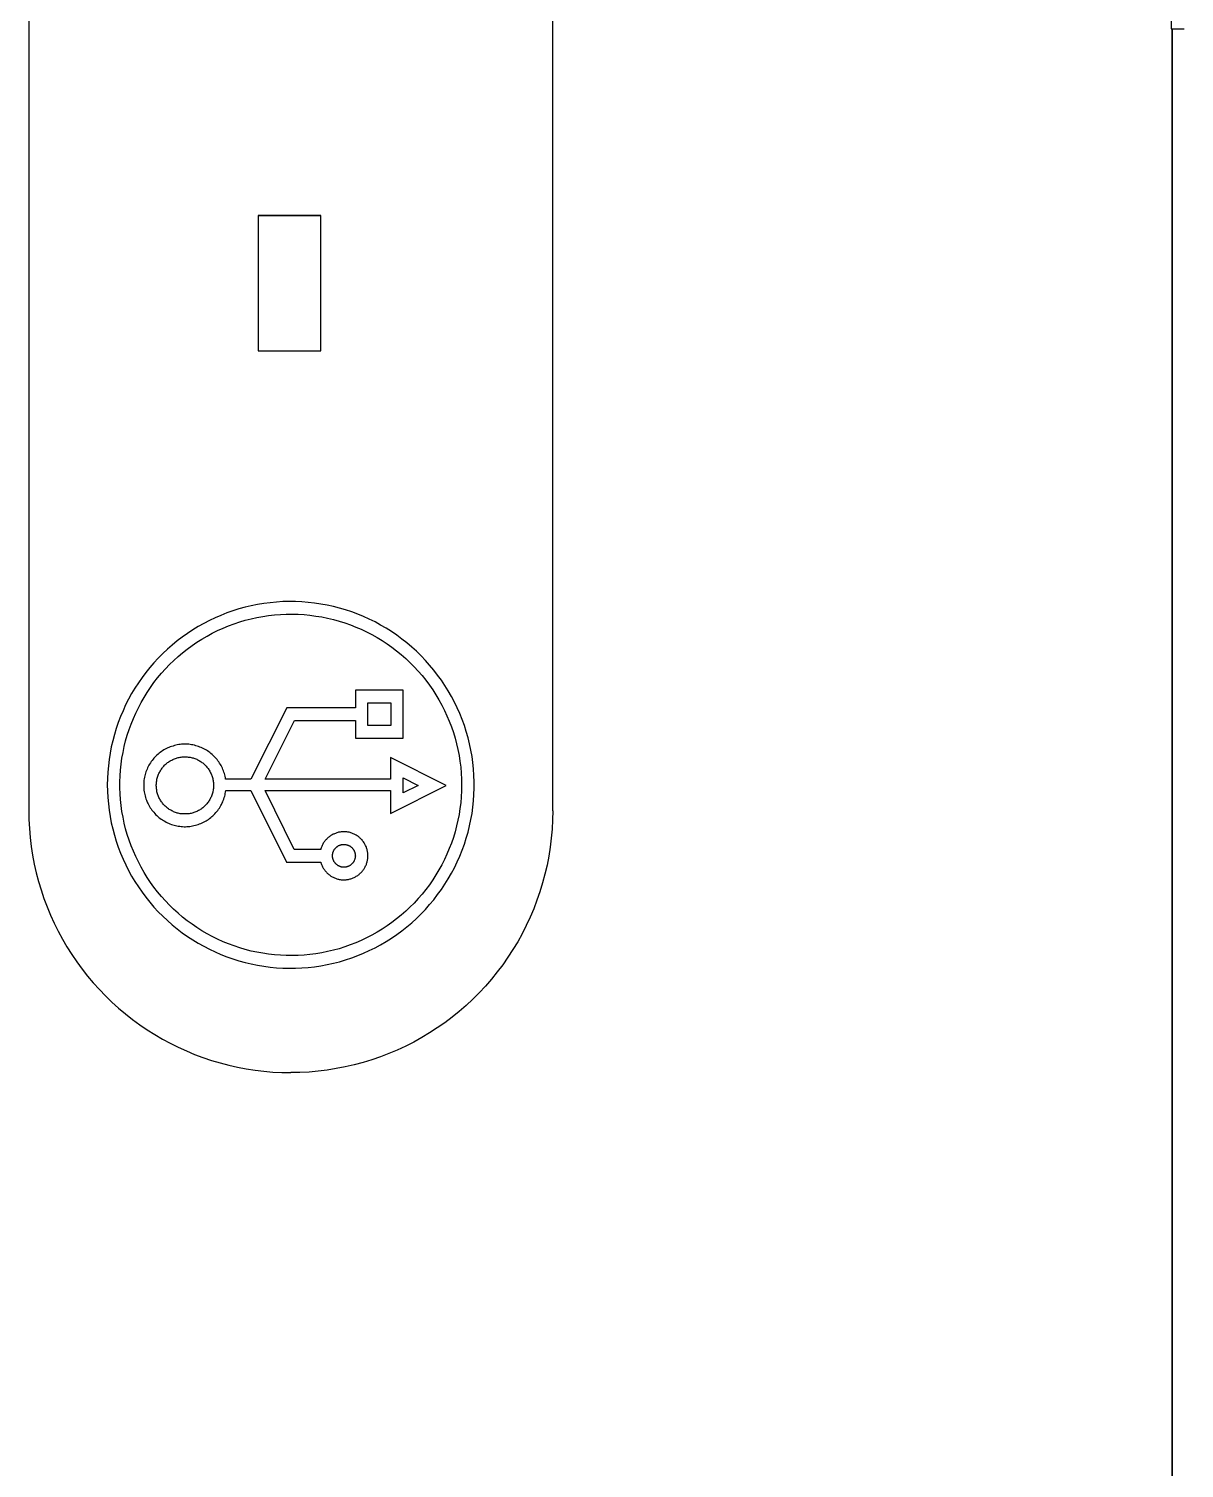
# Model space of a CAD drawing. Header units: millimetres. Extents: x 430 to 4403, y -1522 to 1254.
# Drawn here: x 1212.5 to 1322.7, y 339.5 to 476.9 of the extents above; entities that cross this region are included whole.
import ezdxf

# ---------------------------------------------------------------- set-up
doc = ezdxf.new("R2010")
doc.units = ezdxf.units.MM
doc.header["$MEASUREMENT"] = 0
doc.layers.add('Domyślny', color=7, linetype='Continuous', true_color=0x000000)
doc.layers.add('Utwórz2D linie widoczne', color=7, linetype='Continuous', true_color=0x000000)

msp = doc.modelspace()

# ---------------------------------------------------------------- linework, layer by layer
at = {"layer": 'Domyślny'}
msp.add_line((1321.59, 510.92), (1321.5, 476.92), dxfattribs=at)
at = {"layer": 'Utwórz2D linie widoczne'}
for p, q in [((1212.49, 502.28), (1212.49, 402.28)), ((1262.49, 402.28), (1262.49, 502.27)), ((1321.5, 476.92), (1322.74, 476.93)), ((1321.59, 476.92), (1321.57, 228.63)), ((1321.57, 224.69), (1321.59, 476.92)), ((1234.37, 459.1), (1234.36, 446.18)), ((1240.37, 459.1), (1234.37, 459.1)), ((1240.37, 459.08), (1234.37, 459.08)), ((1240.36, 446.18), (1240.37, 459.1)), ((1234.36, 446.18), (1240.36, 446.18)), ((1233.72, 421.84), (1233.13, 421.7)), ((1234.31, 421.96), (1233.72, 421.84)), ((1234.91, 422.06), (1234.31, 421.96)), ((1235.52, 422.14), (1234.91, 422.06)), ((1236.12, 422.2), (1235.52, 422.14)), ((1236.73, 422.24), (1236.12, 422.2)), ((1237.33, 422.25), (1236.73, 422.24)), ((1237.94, 422.25), (1237.33, 422.25)), ((1238.55, 422.22), (1237.94, 422.25)), ((1239.15, 422.17), (1238.55, 422.22)), ((1239.76, 422.1), (1239.15, 422.17)), ((1240.36, 422.01), (1239.76, 422.1)), ((1240.96, 421.9), (1240.36, 422.01)), ((1241.55, 421.77), (1240.96, 421.9)), ((1230.27, 420.69), (1229.72, 420.43)), ((1230.82, 420.93), (1230.27, 420.69)), ((1231.39, 421.16), (1230.82, 420.93)), ((1231.96, 421.36), (1231.39, 421.16)), ((1232.54, 421.54), (1231.96, 421.36)), ((1233.13, 421.7), (1232.54, 421.54)), ((1232.61, 420.3), (1233.15, 420.46)), ((1233.15, 420.46), (1233.7, 420.6)), ((1233.7, 420.6), (1234.25, 420.73)), ((1234.25, 420.73), (1234.81, 420.83)), ((1234.81, 420.83), (1235.37, 420.91)), ((1235.37, 420.91), (1235.93, 420.98)), ((1235.93, 420.98), (1236.5, 421.02)), ((1236.5, 421.02), (1237.06, 421.04)), ((1237.06, 421.04), (1237.63, 421.05)), ((1237.63, 421.05), (1238.19, 421.03)), ((1238.19, 421.03), (1238.76, 421)), ((1238.76, 421), (1239.32, 420.95)), ((1239.32, 420.95), (1239.88, 420.87)), ((1239.88, 420.87), (1240.44, 420.78)), ((1240.44, 420.78), (1241, 420.67)), ((1241, 420.67), (1241.55, 420.54)), ((1242.14, 421.62), (1241.55, 421.77)), ((1241.55, 420.54), (1242.09, 420.39)), ((1242.72, 421.45), (1242.14, 421.62)), ((1243.3, 421.26), (1242.72, 421.45)), ((1243.87, 421.05), (1243.3, 421.26)), ((1244.43, 420.82), (1243.87, 421.05)), ((1244.98, 420.57), (1244.43, 420.82)), ((1245.53, 420.3), (1244.98, 420.57)), ((1227.62, 419.21), (1227.12, 418.86)), ((1228.13, 419.54), (1227.62, 419.21)), ((1228.65, 419.86), (1228.13, 419.54)), ((1229.18, 420.15), (1228.65, 419.86)), ((1229.72, 420.43), (1229.18, 420.15)), ((1229.5, 418.96), (1230, 419.23)), ((1230, 419.23), (1230.51, 419.48)), ((1230.51, 419.48), (1231.02, 419.71)), ((1231.02, 419.71), (1231.54, 419.93)), ((1231.54, 419.93), (1232.07, 420.13)), ((1232.07, 420.13), (1232.61, 420.3)), ((1242.09, 420.39), (1242.63, 420.22)), ((1242.63, 420.22), (1243.17, 420.03)), ((1243.17, 420.03), (1243.69, 419.82)), ((1243.69, 419.82), (1244.21, 419.6)), ((1244.21, 419.6), (1244.72, 419.36)), ((1244.72, 419.36), (1245.23, 419.1)), ((1245.23, 419.1), (1245.72, 418.82)), ((1246.06, 420.01), (1245.53, 420.3)), ((1246.59, 419.7), (1246.06, 420.01)), ((1247.1, 419.38), (1246.59, 419.7)), ((1247.6, 419.03), (1247.1, 419.38)), ((1226.17, 418.1), (1225.71, 417.7)), ((1226.64, 418.49), (1226.17, 418.1)), ((1227.12, 418.86), (1226.64, 418.49)), ((1227.17, 417.37), (1227.61, 417.72)), ((1227.61, 417.72), (1228.07, 418.05)), ((1228.07, 418.05), (1228.53, 418.37)), ((1228.53, 418.37), (1229.01, 418.67)), ((1229.01, 418.67), (1229.5, 418.96)), ((1245.72, 418.82), (1246.2, 418.52)), ((1246.2, 418.52), (1246.68, 418.21)), ((1246.68, 418.21), (1247.14, 417.89)), ((1247.14, 417.89), (1247.59, 417.54)), ((1248.09, 418.67), (1247.6, 419.03)), ((1248.57, 418.3), (1248.09, 418.67)), ((1249.03, 417.9), (1248.57, 418.3)), ((1249.48, 417.5), (1249.03, 417.9)), ((1224.43, 416.41), (1224.03, 415.95)), ((1224.84, 416.85), (1224.43, 416.41)), ((1225.27, 417.29), (1224.84, 416.85)), ((1225.71, 417.7), (1225.27, 417.29)), ((1225.91, 416.23), (1226.32, 416.62)), ((1226.32, 416.62), (1226.73, 417)), ((1226.73, 417), (1227.17, 417.37)), ((1247.59, 417.54), (1248.03, 417.19)), ((1248.03, 417.19), (1248.45, 416.81)), ((1248.45, 416.81), (1248.86, 416.42)), ((1248.86, 416.42), (1249.26, 416.02)), ((1249.92, 417.07), (1249.48, 417.5)), ((1250.34, 416.63), (1249.92, 417.07)), ((1250.74, 416.18), (1250.34, 416.63)), ((1223.29, 414.99), (1222.94, 414.49)), ((1223.65, 415.47), (1223.29, 414.99)), ((1224.03, 415.95), (1223.65, 415.47)), ((1224.78, 414.96), (1225.14, 415.4)), ((1225.14, 415.4), (1225.52, 415.82)), ((1225.52, 415.82), (1225.91, 416.23)), ((1249.26, 416.02), (1249.65, 415.61)), ((1249.65, 415.61), (1250.01, 415.18)), ((1250.01, 415.18), (1250.37, 414.74)), ((1251.13, 415.71), (1250.74, 416.18)), ((1251.5, 415.23), (1251.13, 415.71)), ((1251.86, 414.74), (1251.5, 415.23)), ((1222.61, 413.98), (1222.3, 413.46)), ((1222.94, 414.49), (1222.61, 413.98)), ((1223.79, 413.58), (1224.1, 414.05)), ((1224.1, 414.05), (1224.43, 414.51)), ((1224.43, 414.51), (1224.78, 414.96)), ((1243.65, 413.78), (1243.65, 412.1)), ((1248.22, 413.78), (1243.65, 413.78)), ((1248.22, 409.22), (1248.22, 413.78)), ((1250.37, 414.74), (1250.71, 414.28)), ((1250.71, 414.28), (1251.03, 413.82)), ((1251.03, 413.82), (1251.34, 413.34)), ((1252.2, 414.24), (1251.86, 414.74)), ((1252.52, 413.72), (1252.2, 414.24)), ((1252.82, 413.19), (1252.52, 413.72)), ((1221.73, 412.38), (1221.48, 411.83)), ((1222.01, 412.92), (1221.73, 412.38)), ((1222.3, 413.46), (1222.01, 412.92)), ((1222.94, 412.11), (1223.21, 412.61)), ((1223.21, 412.61), (1223.49, 413.1)), ((1223.49, 413.1), (1223.79, 413.58)), ((1244.85, 412.58), (1247.02, 412.58)), ((1244.85, 410.42), (1244.85, 412.58)), ((1247.02, 412.58), (1247.02, 410.42)), ((1251.34, 413.34), (1251.63, 412.86)), ((1251.63, 412.86), (1251.9, 412.36)), ((1251.9, 412.36), (1252.16, 411.86)), ((1253.1, 412.65), (1252.82, 413.19)), ((1253.37, 412.11), (1253.1, 412.65)), ((1221.24, 411.27), (1221.03, 410.7)), ((1221.48, 411.83), (1221.24, 411.27)), ((1222.26, 410.56), (1222.47, 411.09)), ((1222.47, 411.09), (1222.7, 411.6)), ((1222.7, 411.6), (1222.94, 412.11)), ((1237.1, 412.1), (1233.69, 405.3)), ((1235.03, 405.3), (1237.84, 410.9)), ((1243.65, 412.1), (1237.1, 412.1)), ((1237.84, 410.9), (1243.65, 410.9)), ((1243.65, 410.9), (1243.65, 409.22)), ((1252.16, 411.86), (1252.39, 411.34)), ((1252.39, 411.34), (1252.61, 410.82)), ((1253.61, 411.55), (1253.37, 412.11)), ((1253.84, 410.99), (1253.61, 411.55)), ((1254.05, 410.42), (1253.84, 410.99)), ((1220.65, 409.55), (1220.5, 408.96)), ((1220.83, 410.13), (1220.65, 409.55)), ((1221.03, 410.7), (1220.83, 410.13)), ((1221.73, 408.95), (1221.89, 409.49)), ((1221.89, 409.49), (1222.06, 410.03)), ((1222.06, 410.03), (1222.26, 410.56)), ((1247.02, 410.42), (1244.85, 410.42)), ((1252.61, 410.82), (1252.82, 410.29)), ((1252.82, 410.29), (1253, 409.76)), ((1253, 409.76), (1253.16, 409.22)), ((1254.23, 409.84), (1254.05, 410.42)), ((1254.4, 409.25), (1254.23, 409.84)), ((1220.36, 408.37), (1220.25, 407.77)), ((1220.5, 408.96), (1220.36, 408.37)), ((1221.48, 407.84), (1221.6, 408.4)), ((1221.6, 408.4), (1221.73, 408.95)), ((1225.49, 408.15), (1225.37, 408.08)), ((1225.62, 408.21), (1225.49, 408.15)), ((1225.74, 408.27), (1225.62, 408.21)), ((1225.86, 408.33), (1225.74, 408.27)), ((1225.99, 408.38), (1225.86, 408.33)), ((1226.12, 408.42), (1225.99, 408.38)), ((1226.25, 408.46), (1226.12, 408.42)), ((1226.38, 408.5), (1226.25, 408.46)), ((1226.52, 408.53), (1226.38, 408.5)), ((1226.65, 408.56), (1226.52, 408.53)), ((1226.79, 408.59), (1226.65, 408.56)), ((1226.92, 408.6), (1226.79, 408.59)), ((1227.06, 408.62), (1226.92, 408.6)), ((1227.2, 408.63), (1227.06, 408.62)), ((1227.33, 408.63), (1227.2, 408.63)), ((1227.47, 408.63), (1227.33, 408.63)), ((1227.61, 408.63), (1227.47, 408.63)), ((1227.75, 408.62), (1227.61, 408.63)), ((1227.88, 408.6), (1227.75, 408.62)), ((1228.02, 408.58), (1227.88, 408.6)), ((1228.15, 408.56), (1228.02, 408.58)), ((1228.29, 408.53), (1228.15, 408.56)), ((1228.42, 408.49), (1228.29, 408.53)), ((1228.55, 408.46), (1228.42, 408.49)), ((1228.68, 408.41), (1228.55, 408.46)), ((1228.81, 408.36), (1228.68, 408.41)), ((1228.94, 408.31), (1228.81, 408.36)), ((1229.06, 408.26), (1228.94, 408.31)), ((1229.19, 408.2), (1229.06, 408.26)), ((1229.31, 408.13), (1229.19, 408.2)), ((1229.43, 408.06), (1229.31, 408.13)), ((1243.65, 409.22), (1248.22, 409.22)), ((1253.16, 409.22), (1253.31, 408.67)), ((1253.31, 408.67), (1253.44, 408.12)), ((1253.44, 408.12), (1253.54, 407.56)), ((1254.55, 408.67), (1254.4, 409.25)), ((1254.67, 408.07), (1254.55, 408.67)), ((1220.15, 407.17), (1220.08, 406.57)), ((1220.25, 407.77), (1220.15, 407.17)), ((1221.25, 406.16), (1221.31, 406.72)), ((1221.31, 406.72), (1221.38, 407.29)), ((1221.38, 407.29), (1221.48, 407.84)), ((1224.02, 406.74), (1223.95, 406.62)), ((1224.1, 406.86), (1224.02, 406.74)), ((1224.17, 406.97), (1224.1, 406.86)), ((1224.25, 407.08), (1224.17, 406.97)), ((1224.34, 407.19), (1224.25, 407.08)), ((1224.43, 407.29), (1224.34, 407.19)), ((1224.52, 407.39), (1224.43, 407.29)), ((1224.62, 407.49), (1224.52, 407.39)), ((1224.72, 407.59), (1224.62, 407.49)), ((1224.82, 407.68), (1224.72, 407.59)), ((1224.92, 407.77), (1224.82, 407.68)), ((1225.03, 407.85), (1224.92, 407.77)), ((1225.14, 407.93), (1225.03, 407.85)), ((1225.26, 408.01), (1225.14, 407.93)), ((1225.37, 408.08), (1225.26, 408.01)), ((1225.51, 406.69), (1225.58, 406.75)), ((1225.58, 406.75), (1225.66, 406.81)), ((1225.66, 406.81), (1225.73, 406.87)), ((1225.73, 406.87), (1225.81, 406.93)), ((1225.81, 406.93), (1225.89, 406.98)), ((1225.89, 406.98), (1225.97, 407.03)), ((1225.97, 407.03), (1226.05, 407.08)), ((1226.05, 407.08), (1226.13, 407.12)), ((1226.13, 407.12), (1226.22, 407.17)), ((1226.22, 407.17), (1226.3, 407.2)), ((1226.3, 407.2), (1226.39, 407.24)), ((1226.39, 407.24), (1226.48, 407.27)), ((1226.48, 407.27), (1226.57, 407.3)), ((1226.57, 407.3), (1226.66, 407.33)), ((1226.66, 407.33), (1226.75, 407.35)), ((1226.75, 407.35), (1226.84, 407.37)), ((1226.84, 407.37), (1226.94, 407.39)), ((1226.94, 407.39), (1227.03, 407.41)), ((1227.03, 407.41), (1227.13, 407.42)), ((1227.13, 407.42), (1227.22, 407.42)), ((1227.22, 407.42), (1227.31, 407.43)), ((1227.31, 407.43), (1227.41, 407.43)), ((1227.41, 407.43), (1227.5, 407.43)), ((1227.5, 407.43), (1227.6, 407.42)), ((1227.6, 407.42), (1227.69, 407.41)), ((1227.69, 407.41), (1227.79, 407.4)), ((1227.79, 407.4), (1227.88, 407.38)), ((1227.88, 407.38), (1227.97, 407.37)), ((1227.97, 407.37), (1228.07, 407.34)), ((1228.07, 407.34), (1228.16, 407.32)), ((1228.16, 407.32), (1228.25, 407.29)), ((1228.25, 407.29), (1228.34, 407.26)), ((1228.34, 407.26), (1228.43, 407.22)), ((1228.43, 407.22), (1228.51, 407.19)), ((1228.51, 407.19), (1228.6, 407.15)), ((1228.6, 407.15), (1228.68, 407.1)), ((1228.68, 407.1), (1228.77, 407.06)), ((1228.77, 407.06), (1228.85, 407.01)), ((1228.85, 407.01), (1228.93, 406.95)), ((1228.93, 406.95), (1229, 406.9)), ((1229, 406.9), (1229.08, 406.84)), ((1229.08, 406.84), (1229.15, 406.78)), ((1229.15, 406.78), (1229.22, 406.72)), ((1229.22, 406.72), (1229.29, 406.65)), ((1229.54, 407.99), (1229.43, 408.06)), ((1229.66, 407.91), (1229.54, 407.99)), ((1229.77, 407.83), (1229.66, 407.91)), ((1229.87, 407.74), (1229.77, 407.83)), ((1229.98, 407.66), (1229.87, 407.74)), ((1230.08, 407.56), (1229.98, 407.66)), ((1230.18, 407.47), (1230.08, 407.56)), ((1230.27, 407.37), (1230.18, 407.47)), ((1230.37, 407.27), (1230.27, 407.37)), ((1230.45, 407.16), (1230.37, 407.27)), ((1230.54, 407.05), (1230.45, 407.16)), ((1230.62, 406.94), (1230.54, 407.05)), ((1230.69, 406.83), (1230.62, 406.94)), ((1230.77, 406.71), (1230.69, 406.83)), ((1247, 407.36), (1247, 405.3)), ((1252.33, 404.7), (1247, 407.36)), ((1253.54, 407.56), (1253.63, 407)), ((1253.63, 407), (1253.7, 406.44)), ((1254.78, 407.47), (1254.67, 408.07)), ((1254.86, 406.87), (1254.78, 407.47)), ((1254.92, 406.27), (1254.86, 406.87)), ((1219.99, 405.36), (1219.98, 404.75)), ((1220.02, 405.96), (1219.99, 405.36)), ((1220.08, 406.57), (1220.02, 405.96)), ((1221.19, 405.03), (1221.21, 405.6)), ((1221.21, 405.6), (1221.25, 406.16)), ((1223.53, 405.47), (1223.5, 405.33)), ((1223.56, 405.6), (1223.53, 405.47)), ((1223.59, 405.73), (1223.56, 405.6)), ((1223.63, 405.86), (1223.59, 405.73)), ((1223.67, 406), (1223.63, 405.86)), ((1223.72, 406.12), (1223.67, 406)), ((1223.77, 406.25), (1223.72, 406.12)), ((1223.83, 406.38), (1223.77, 406.25)), ((1223.89, 406.5), (1223.83, 406.38)), ((1223.95, 406.62), (1223.89, 406.5)), ((1224.72, 405.31), (1224.75, 405.4)), ((1224.75, 405.4), (1224.77, 405.49)), ((1224.77, 405.49), (1224.8, 405.58)), ((1224.8, 405.58), (1224.83, 405.67)), ((1224.83, 405.67), (1224.87, 405.76)), ((1224.87, 405.76), (1224.91, 405.85)), ((1224.91, 405.85), (1224.95, 405.93)), ((1224.95, 405.93), (1224.99, 406.01)), ((1224.99, 406.01), (1225.04, 406.1)), ((1225.04, 406.1), (1225.09, 406.18)), ((1225.09, 406.18), (1225.14, 406.26)), ((1225.14, 406.26), (1225.2, 406.33)), ((1225.2, 406.33), (1225.26, 406.41)), ((1225.26, 406.41), (1225.32, 406.48)), ((1225.32, 406.48), (1225.38, 406.55)), ((1225.38, 406.55), (1225.45, 406.62)), ((1225.45, 406.62), (1225.51, 406.69)), ((1229.29, 406.65), (1229.36, 406.59)), ((1229.36, 406.59), (1229.42, 406.52)), ((1229.42, 406.52), (1229.49, 406.45)), ((1229.49, 406.45), (1229.54, 406.37)), ((1229.54, 406.37), (1229.6, 406.3)), ((1229.6, 406.3), (1229.66, 406.22)), ((1229.66, 406.22), (1229.71, 406.14)), ((1229.71, 406.14), (1229.76, 406.06)), ((1229.76, 406.06), (1229.8, 405.97)), ((1229.8, 405.97), (1229.84, 405.89)), ((1229.84, 405.89), (1229.88, 405.8)), ((1229.88, 405.8), (1229.92, 405.72)), ((1229.92, 405.72), (1229.95, 405.63)), ((1229.95, 405.63), (1229.99, 405.54)), ((1229.99, 405.54), (1230.01, 405.45)), ((1230.01, 405.45), (1230.04, 405.35)), ((1230.04, 405.35), (1230.06, 405.26)), ((1230.83, 406.59), (1230.77, 406.71)), ((1230.9, 406.47), (1230.83, 406.59)), ((1230.96, 406.35), (1230.9, 406.47)), ((1231.01, 406.22), (1230.96, 406.35)), ((1231.06, 406.09), (1231.01, 406.22)), ((1231.11, 405.96), (1231.06, 406.09)), ((1231.15, 405.83), (1231.11, 405.96)), ((1231.19, 405.7), (1231.15, 405.83)), ((1231.22, 405.57), (1231.19, 405.7)), ((1231.25, 405.43), (1231.22, 405.57)), ((1231.27, 405.3), (1231.25, 405.43)), ((1248.21, 405.42), (1249.65, 404.7)), ((1248.21, 403.98), (1248.21, 405.42)), ((1253.7, 406.44), (1253.75, 405.88)), ((1253.75, 405.88), (1253.78, 405.31)), ((1254.97, 405.66), (1254.92, 406.27)), ((1254.99, 405.05), (1254.97, 405.66)), ((1219.98, 404.75), (1219.99, 404.14)), ((1219.99, 404.14), (1220.02, 403.53)), ((1221.19, 404.47), (1221.19, 405.03)), ((1221.21, 403.9), (1221.19, 404.47)), ((1223.46, 404.92), (1223.45, 404.78)), ((1223.45, 404.78), (1223.45, 404.65)), ((1223.45, 404.65), (1223.46, 404.51)), ((1223.47, 405.06), (1223.46, 404.92)), ((1223.46, 404.51), (1223.47, 404.37)), ((1223.48, 405.19), (1223.47, 405.06)), ((1223.47, 404.37), (1223.48, 404.24)), ((1223.5, 405.33), (1223.48, 405.19)), ((1223.48, 404.24), (1223.5, 404.1)), ((1223.5, 404.1), (1223.52, 403.96)), ((1224.65, 404.74), (1224.66, 404.84)), ((1224.65, 404.65), (1224.65, 404.74)), ((1224.66, 404.55), (1224.65, 404.65)), ((1224.66, 404.93), (1224.67, 405.03)), ((1224.66, 404.84), (1224.66, 404.93)), ((1224.66, 404.46), (1224.66, 404.55)), ((1224.67, 404.37), (1224.66, 404.46)), ((1224.67, 405.03), (1224.69, 405.12)), ((1224.69, 404.27), (1224.67, 404.37)), ((1224.69, 405.12), (1224.7, 405.22)), ((1224.7, 404.18), (1224.69, 404.27)), ((1224.7, 405.22), (1224.72, 405.31)), ((1224.72, 404.09), (1224.7, 404.18)), ((1224.75, 403.99), (1224.72, 404.09)), ((1224.77, 403.9), (1224.75, 403.99)), ((1230.04, 404.04), (1230.01, 403.95)), ((1230.06, 404.13), (1230.04, 404.04)), ((1230.06, 405.26), (1230.08, 405.17)), ((1230.08, 404.23), (1230.06, 404.13)), ((1230.08, 405.17), (1230.09, 405.08)), ((1230.09, 404.32), (1230.08, 404.23)), ((1230.09, 405.08), (1230.1, 404.98)), ((1230.1, 404.41), (1230.09, 404.32)), ((1230.1, 404.98), (1230.11, 404.89)), ((1230.11, 404.51), (1230.1, 404.41)), ((1230.11, 404.89), (1230.12, 404.79)), ((1230.12, 404.6), (1230.11, 404.51)), ((1230.12, 404.79), (1230.12, 404.7)), ((1230.12, 404.7), (1230.12, 404.6)), ((1231.24, 403.93), (1231.27, 404.06)), ((1233.69, 405.3), (1231.27, 405.3)), ((1231.27, 404.06), (1231.29, 404.2)), ((1231.29, 404.2), (1233.69, 404.2)), ((1233.69, 404.2), (1237.07, 397.38)), ((1247, 405.3), (1235.03, 405.3)), ((1237.82, 398.58), (1235.03, 404.2)), ((1235.03, 404.2), (1247, 404.2)), ((1247, 402.03), (1252.33, 404.7)), ((1247, 404.2), (1247, 402.03)), ((1249.65, 404.7), (1248.21, 403.98)), ((1253.78, 404.18), (1253.75, 403.62)), ((1253.78, 405.31), (1253.79, 404.75)), ((1253.79, 404.75), (1253.78, 404.18)), ((1254.97, 403.84), (1254.99, 404.45)), ((1254.99, 404.45), (1254.99, 405.05)), ((1220.02, 403.53), (1220.08, 402.93)), ((1220.08, 402.93), (1220.15, 402.33)), ((1221.25, 403.34), (1221.21, 403.9)), ((1221.3, 402.77), (1221.25, 403.34)), ((1221.38, 402.21), (1221.3, 402.77)), ((1223.52, 403.96), (1223.55, 403.83)), ((1223.55, 403.83), (1223.58, 403.7)), ((1223.58, 403.7), (1223.62, 403.56)), ((1223.62, 403.56), (1223.66, 403.43)), ((1223.66, 403.43), (1223.71, 403.3)), ((1223.71, 403.3), (1223.76, 403.18)), ((1223.76, 403.18), (1223.81, 403.05)), ((1223.81, 403.05), (1223.87, 402.93)), ((1223.87, 402.93), (1223.94, 402.81)), ((1223.94, 402.81), (1224, 402.69)), ((1224, 402.69), (1224.08, 402.57)), ((1224.8, 403.81), (1224.77, 403.9)), ((1224.83, 403.72), (1224.8, 403.81)), ((1224.87, 403.63), (1224.83, 403.72)), ((1224.91, 403.55), (1224.87, 403.63)), ((1224.95, 403.46), (1224.91, 403.55)), ((1224.99, 403.38), (1224.95, 403.46)), ((1225.04, 403.3), (1224.99, 403.38)), ((1225.09, 403.22), (1225.04, 403.3)), ((1225.14, 403.14), (1225.09, 403.22)), ((1225.2, 403.06), (1225.14, 403.14)), ((1225.26, 402.99), (1225.2, 403.06)), ((1225.32, 402.91), (1225.26, 402.99)), ((1225.38, 402.84), (1225.32, 402.91)), ((1225.45, 402.77), (1225.38, 402.84)), ((1225.51, 402.71), (1225.45, 402.77)), ((1225.58, 402.64), (1225.51, 402.71)), ((1225.66, 402.58), (1225.58, 402.64)), ((1229.15, 402.61), (1229.08, 402.55)), ((1229.22, 402.68), (1229.15, 402.61)), ((1229.29, 402.74), (1229.22, 402.68)), ((1229.36, 402.81), (1229.29, 402.74)), ((1229.42, 402.88), (1229.36, 402.81)), ((1229.49, 402.95), (1229.42, 402.88)), ((1229.55, 403.02), (1229.49, 402.95)), ((1229.6, 403.1), (1229.55, 403.02)), ((1229.66, 403.18), (1229.6, 403.1)), ((1229.71, 403.26), (1229.66, 403.18)), ((1229.76, 403.34), (1229.71, 403.26)), ((1229.8, 403.42), (1229.76, 403.34)), ((1229.84, 403.51), (1229.8, 403.42)), ((1229.88, 403.59), (1229.84, 403.51)), ((1229.92, 403.68), (1229.88, 403.59)), ((1229.96, 403.77), (1229.92, 403.68)), ((1229.99, 403.86), (1229.96, 403.77)), ((1230.01, 403.95), (1229.99, 403.86)), ((1230.67, 402.54), (1230.75, 402.65)), ((1230.75, 402.65), (1230.82, 402.77)), ((1230.82, 402.77), (1230.88, 402.89)), ((1230.88, 402.89), (1230.94, 403.02)), ((1230.94, 403.02), (1231, 403.14)), ((1231, 403.14), (1231.05, 403.27)), ((1231.05, 403.27), (1231.1, 403.4)), ((1231.1, 403.4), (1231.14, 403.53)), ((1231.14, 403.53), (1231.18, 403.66)), ((1231.18, 403.66), (1231.21, 403.79)), ((1231.21, 403.79), (1231.24, 403.93)), ((1253.7, 403.05), (1253.63, 402.49)), ((1253.75, 403.62), (1253.7, 403.05)), ((1254.78, 402.03), (1254.86, 402.63)), ((1254.86, 402.63), (1254.92, 403.23)), ((1254.92, 403.23), (1254.97, 403.84)), ((1212.49, 402.28), (1212.5, 401.43)), ((1212.5, 401.43), (1212.55, 400.57)), ((1220.15, 402.33), (1220.25, 401.73)), ((1220.25, 401.73), (1220.36, 401.13)), ((1221.48, 401.66), (1221.38, 402.21)), ((1221.6, 401.1), (1221.48, 401.66)), ((1224.08, 402.57), (1224.15, 402.46)), ((1224.15, 402.46), (1224.23, 402.34)), ((1224.23, 402.34), (1224.32, 402.24)), ((1224.32, 402.24), (1224.41, 402.13)), ((1224.41, 402.13), (1224.5, 402.03)), ((1224.5, 402.03), (1224.59, 401.93)), ((1224.59, 401.93), (1224.69, 401.83)), ((1224.69, 401.83), (1224.79, 401.74)), ((1224.79, 401.74), (1224.9, 401.65)), ((1224.9, 401.65), (1225, 401.57)), ((1225, 401.57), (1225.11, 401.49)), ((1225.11, 401.49), (1225.23, 401.41)), ((1225.23, 401.41), (1225.34, 401.34)), ((1225.34, 401.34), (1225.46, 401.27)), ((1225.46, 401.27), (1225.58, 401.2)), ((1225.73, 402.52), (1225.66, 402.58)), ((1225.81, 402.47), (1225.73, 402.52)), ((1225.89, 402.41), (1225.81, 402.47)), ((1225.97, 402.36), (1225.89, 402.41)), ((1226.05, 402.32), (1225.97, 402.36)), ((1226.13, 402.27), (1226.05, 402.32)), ((1226.22, 402.23), (1226.13, 402.27)), ((1226.3, 402.19), (1226.22, 402.23)), ((1226.39, 402.15), (1226.3, 402.19)), ((1226.48, 402.12), (1226.39, 402.15)), ((1226.57, 402.09), (1226.48, 402.12)), ((1226.66, 402.06), (1226.57, 402.09)), ((1226.75, 402.04), (1226.66, 402.06)), ((1226.84, 402.02), (1226.75, 402.04)), ((1226.94, 402), (1226.84, 402.02)), ((1227.03, 401.99), (1226.94, 402)), ((1227.13, 401.98), (1227.03, 401.99)), ((1227.22, 401.97), (1227.13, 401.98)), ((1227.32, 401.97), (1227.22, 401.97)), ((1227.41, 401.97), (1227.32, 401.97)), ((1227.51, 401.97), (1227.41, 401.97)), ((1227.6, 401.97), (1227.51, 401.97)), ((1227.69, 401.98), (1227.6, 401.97)), ((1227.79, 401.99), (1227.69, 401.98)), ((1227.88, 402.01), (1227.79, 401.99)), ((1227.97, 402.03), (1227.88, 402.01)), ((1228.07, 402.05), (1227.97, 402.03)), ((1228.16, 402.08), (1228.07, 402.05)), ((1228.25, 402.1), (1228.16, 402.08)), ((1228.34, 402.14), (1228.25, 402.1)), ((1228.43, 402.17), (1228.34, 402.14)), ((1228.51, 402.21), (1228.43, 402.17)), ((1228.6, 402.25), (1228.51, 402.21)), ((1228.68, 402.29), (1228.6, 402.25)), ((1228.77, 402.34), (1228.68, 402.29)), ((1228.85, 402.39), (1228.77, 402.34)), ((1228.93, 402.44), (1228.85, 402.39)), ((1229, 402.5), (1228.93, 402.44)), ((1229.08, 402.55), (1229, 402.5)), ((1229.16, 401.18), (1229.28, 401.25)), ((1229.28, 401.25), (1229.4, 401.32)), ((1229.4, 401.32), (1229.51, 401.39)), ((1229.51, 401.39), (1229.63, 401.46)), ((1229.63, 401.46), (1229.74, 401.54)), ((1229.74, 401.54), (1229.85, 401.63)), ((1229.85, 401.63), (1229.95, 401.72)), ((1229.95, 401.72), (1230.06, 401.81)), ((1230.06, 401.81), (1230.15, 401.9)), ((1230.15, 401.9), (1230.25, 402)), ((1230.25, 402), (1230.34, 402.1)), ((1230.34, 402.1), (1230.43, 402.21)), ((1230.43, 402.21), (1230.52, 402.31)), ((1230.52, 402.31), (1230.6, 402.43)), ((1230.6, 402.43), (1230.67, 402.54)), ((1253.44, 401.38), (1253.31, 400.83)), ((1253.54, 401.93), (1253.44, 401.38)), ((1253.63, 402.49), (1253.54, 401.93)), ((1254.55, 400.83), (1254.67, 401.43)), ((1254.67, 401.43), (1254.78, 402.03)), ((1262.47, 401.4), (1262.43, 400.53)), ((1262.49, 402.28), (1262.47, 401.4)), ((1212.55, 400.57), (1212.62, 399.72)), ((1220.36, 401.13), (1220.5, 400.54)), ((1220.5, 400.54), (1220.65, 399.95)), ((1220.65, 399.95), (1220.83, 399.37)), ((1221.73, 400.55), (1221.6, 401.1)), ((1221.89, 400.01), (1221.73, 400.55)), ((1222.06, 399.47), (1221.89, 400.01)), ((1225.58, 401.2), (1225.71, 401.14)), ((1225.71, 401.14), (1225.83, 401.08)), ((1225.83, 401.08), (1225.96, 401.03)), ((1225.96, 401.03), (1226.09, 400.98)), ((1226.09, 400.98), (1226.22, 400.94)), ((1226.22, 400.94), (1226.35, 400.9)), ((1226.35, 400.9), (1226.48, 400.87)), ((1226.48, 400.87), (1226.62, 400.84)), ((1226.62, 400.84), (1226.75, 400.82)), ((1226.75, 400.82), (1226.89, 400.8)), ((1226.89, 400.8), (1227.02, 400.78)), ((1227.02, 400.78), (1227.16, 400.77)), ((1227.16, 400.77), (1227.3, 400.76)), ((1227.3, 400.76), (1227.44, 400.76)), ((1227.44, 400.76), (1227.57, 400.77)), ((1227.57, 400.77), (1227.71, 400.78)), ((1227.71, 400.78), (1227.85, 400.79)), ((1227.85, 400.79), (1227.98, 400.81)), ((1227.98, 400.81), (1228.12, 400.83)), ((1228.12, 400.83), (1228.25, 400.86)), ((1228.25, 400.86), (1228.39, 400.89)), ((1228.39, 400.89), (1228.52, 400.93)), ((1228.52, 400.93), (1228.65, 400.97)), ((1228.65, 400.97), (1228.78, 401.02)), ((1228.78, 401.02), (1228.91, 401.07)), ((1228.91, 401.07), (1229.03, 401.12)), ((1229.03, 401.12), (1229.16, 401.18)), ((1241.24, 399.86), (1241.18, 399.82)), ((1241.31, 399.91), (1241.24, 399.86)), ((1241.38, 399.95), (1241.31, 399.91)), ((1241.45, 399.99), (1241.38, 399.95)), ((1241.52, 400.03), (1241.45, 399.99)), ((1241.59, 400.06), (1241.52, 400.03)), ((1241.66, 400.09), (1241.59, 400.06)), ((1241.74, 400.12), (1241.66, 400.09)), ((1241.81, 400.15), (1241.74, 400.12)), ((1241.89, 400.18), (1241.81, 400.15)), ((1241.97, 400.2), (1241.89, 400.18)), ((1242.04, 400.22), (1241.97, 400.2)), ((1242.12, 400.23), (1242.04, 400.22)), ((1242.2, 400.25), (1242.12, 400.23)), ((1242.28, 400.26), (1242.2, 400.25)), ((1242.36, 400.27), (1242.28, 400.26)), ((1242.44, 400.27), (1242.36, 400.27)), ((1242.52, 400.27), (1242.44, 400.27)), ((1242.6, 400.27), (1242.52, 400.27)), ((1242.68, 400.27), (1242.6, 400.27)), ((1242.76, 400.27), (1242.68, 400.27)), ((1242.84, 400.26), (1242.76, 400.27)), ((1242.92, 400.25), (1242.84, 400.26)), ((1243, 400.23), (1242.92, 400.25)), ((1243.07, 400.22), (1243, 400.23)), ((1243.15, 400.2), (1243.07, 400.22)), ((1243.23, 400.17), (1243.15, 400.2)), ((1243.3, 400.15), (1243.23, 400.17)), ((1243.38, 400.12), (1243.3, 400.15)), ((1243.45, 400.09), (1243.38, 400.12)), ((1243.53, 400.06), (1243.45, 400.09)), ((1243.6, 400.02), (1243.53, 400.06)), ((1243.67, 399.99), (1243.6, 400.02)), ((1243.74, 399.95), (1243.67, 399.99)), ((1243.81, 399.9), (1243.74, 399.95)), ((1243.87, 399.86), (1243.81, 399.9)), ((1243.94, 399.81), (1243.87, 399.86)), ((1253.16, 400.28), (1253, 399.74)), ((1253.31, 400.83), (1253.16, 400.28)), ((1254.23, 399.66), (1254.4, 400.24)), ((1254.4, 400.24), (1254.55, 400.83)), ((1262.43, 400.53), (1262.35, 399.66)), ((1212.62, 399.72), (1212.72, 398.88)), ((1212.72, 398.88), (1212.85, 398.03)), ((1220.83, 399.37), (1221.03, 398.79)), ((1221.03, 398.79), (1221.24, 398.23)), ((1222.26, 398.94), (1222.06, 399.47)), ((1222.47, 398.41), (1222.26, 398.94)), ((1240.34, 398.58), (1237.82, 398.58)), ((1240.36, 398.66), (1240.34, 398.58)), ((1240.39, 398.73), (1240.36, 398.66)), ((1240.42, 398.81), (1240.39, 398.73)), ((1240.45, 398.88), (1240.42, 398.81)), ((1240.48, 398.96), (1240.45, 398.88)), ((1240.51, 399.03), (1240.48, 398.96)), ((1240.55, 399.1), (1240.51, 399.03)), ((1240.59, 399.17), (1240.55, 399.1)), ((1240.63, 399.24), (1240.59, 399.17)), ((1240.68, 399.3), (1240.63, 399.24)), ((1240.73, 399.37), (1240.68, 399.3)), ((1240.78, 399.43), (1240.73, 399.37)), ((1240.83, 399.49), (1240.78, 399.43)), ((1240.88, 399.55), (1240.83, 399.49)), ((1240.94, 399.61), (1240.88, 399.55)), ((1240.99, 399.66), (1240.94, 399.61)), ((1241.05, 399.72), (1240.99, 399.66)), ((1241.12, 399.77), (1241.05, 399.72)), ((1241.18, 399.82), (1241.12, 399.77)), ((1241.58, 398.47), (1241.6, 398.5)), ((1241.6, 398.5), (1241.62, 398.54)), ((1241.62, 398.54), (1241.64, 398.57)), ((1241.64, 398.57), (1241.66, 398.6)), ((1241.66, 398.6), (1241.68, 398.63)), ((1241.68, 398.63), (1241.71, 398.66)), ((1241.71, 398.66), (1241.73, 398.69)), ((1241.73, 398.69), (1241.76, 398.72)), ((1241.76, 398.72), (1241.78, 398.74)), ((1241.78, 398.74), (1241.81, 398.77)), ((1241.81, 398.77), (1241.84, 398.8)), ((1241.84, 398.8), (1241.87, 398.82)), ((1241.87, 398.82), (1241.9, 398.84)), ((1241.9, 398.84), (1241.93, 398.87)), ((1241.93, 398.87), (1241.96, 398.89)), ((1241.96, 398.89), (1241.99, 398.91)), ((1241.99, 398.91), (1242.02, 398.93)), ((1242.02, 398.93), (1242.05, 398.95)), ((1242.05, 398.95), (1242.09, 398.96)), ((1242.09, 398.96), (1242.12, 398.98)), ((1242.12, 398.98), (1242.16, 398.99)), ((1242.16, 398.99), (1242.19, 399.01)), ((1242.19, 399.01), (1242.23, 399.02)), ((1242.23, 399.02), (1242.27, 399.03)), ((1242.27, 399.03), (1242.3, 399.04)), ((1242.3, 399.04), (1242.34, 399.05)), ((1242.34, 399.05), (1242.38, 399.05)), ((1242.38, 399.05), (1242.41, 399.06)), ((1242.41, 399.06), (1242.45, 399.06)), ((1242.45, 399.06), (1242.49, 399.07)), ((1242.49, 399.07), (1242.53, 399.07)), ((1242.53, 399.07), (1242.56, 399.07)), ((1242.56, 399.07), (1242.6, 399.07)), ((1242.6, 399.07), (1242.64, 399.07)), ((1242.64, 399.07), (1242.68, 399.06)), ((1242.68, 399.06), (1242.71, 399.06)), ((1242.71, 399.06), (1242.75, 399.05)), ((1242.75, 399.05), (1242.79, 399.04)), ((1242.79, 399.04), (1242.83, 399.03)), ((1242.83, 399.03), (1242.86, 399.02)), ((1242.86, 399.02), (1242.9, 399.01)), ((1242.9, 399.01), (1242.93, 399)), ((1242.93, 399), (1242.97, 398.99)), ((1242.97, 398.99), (1243, 398.97)), ((1243, 398.97), (1243.04, 398.96)), ((1243.04, 398.96), (1243.07, 398.94)), ((1243.07, 398.94), (1243.11, 398.92)), ((1243.11, 398.92), (1243.14, 398.9)), ((1243.14, 398.9), (1243.17, 398.88)), ((1243.17, 398.88), (1243.2, 398.86)), ((1243.2, 398.86), (1243.23, 398.84)), ((1243.23, 398.84), (1243.26, 398.81)), ((1243.26, 398.81), (1243.29, 398.79)), ((1243.29, 398.79), (1243.32, 398.76)), ((1243.32, 398.76), (1243.34, 398.73)), ((1243.34, 398.73), (1243.37, 398.71)), ((1243.37, 398.71), (1243.39, 398.68)), ((1243.39, 398.68), (1243.42, 398.65)), ((1243.42, 398.65), (1243.44, 398.62)), ((1243.44, 398.62), (1243.46, 398.59)), ((1243.46, 398.59), (1243.48, 398.56)), ((1243.48, 398.56), (1243.5, 398.52)), ((1243.5, 398.52), (1243.52, 398.49)), ((1243.52, 398.49), (1243.54, 398.46)), ((1244, 399.76), (1243.94, 399.81)), ((1244.06, 399.71), (1244, 399.76)), ((1244.12, 399.66), (1244.06, 399.71)), ((1244.18, 399.6), (1244.12, 399.66)), ((1244.23, 399.54), (1244.18, 399.6)), ((1244.29, 399.49), (1244.23, 399.54)), ((1244.34, 399.42), (1244.29, 399.49)), ((1244.39, 399.36), (1244.34, 399.42)), ((1244.43, 399.3), (1244.39, 399.36)), ((1244.48, 399.23), (1244.43, 399.3)), ((1244.52, 399.16), (1244.48, 399.23)), ((1244.56, 399.09), (1244.52, 399.16)), ((1244.6, 399.02), (1244.56, 399.09)), ((1244.63, 398.95), (1244.6, 399.02)), ((1244.67, 398.88), (1244.63, 398.95)), ((1244.7, 398.8), (1244.67, 398.88)), ((1244.72, 398.73), (1244.7, 398.8)), ((1244.75, 398.65), (1244.72, 398.73)), ((1244.77, 398.57), (1244.75, 398.65)), ((1244.79, 398.5), (1244.77, 398.57)), ((1244.81, 398.42), (1244.79, 398.5)), ((1252.61, 398.67), (1252.39, 398.15)), ((1252.82, 399.2), (1252.61, 398.67)), ((1253, 399.74), (1252.82, 399.2)), ((1253.61, 397.95), (1253.84, 398.51)), ((1253.84, 398.51), (1254.05, 399.08)), ((1254.05, 399.08), (1254.23, 399.66)), ((1262.24, 398.8), (1262.11, 397.93)), ((1262.35, 399.66), (1262.24, 398.8)), ((1212.85, 398.03), (1213.01, 397.19)), ((1213.01, 397.19), (1213.2, 396.36)), ((1221.24, 398.23), (1221.48, 397.67)), ((1221.48, 397.67), (1221.74, 397.11)), ((1221.74, 397.11), (1222.01, 396.57)), ((1222.7, 397.9), (1222.47, 398.41)), ((1222.94, 397.39), (1222.7, 397.9)), ((1223.21, 396.89), (1222.94, 397.39)), ((1237.07, 397.38), (1240.34, 397.38)), ((1240.34, 397.38), (1240.36, 397.3)), ((1240.36, 397.3), (1240.39, 397.23)), ((1240.39, 397.23), (1240.42, 397.15)), ((1240.42, 397.15), (1240.45, 397.08)), ((1241.47, 398.07), (1241.48, 398.11)), ((1241.47, 398.03), (1241.47, 398.07)), ((1241.47, 398), (1241.47, 398.03)), ((1241.47, 397.96), (1241.47, 398)), ((1241.47, 397.92), (1241.47, 397.96)), ((1241.47, 397.88), (1241.47, 397.92)), ((1241.48, 397.85), (1241.47, 397.88)), ((1241.48, 398.15), (1241.49, 398.18)), ((1241.48, 398.11), (1241.48, 398.15)), ((1241.48, 397.81), (1241.48, 397.85)), ((1241.49, 397.77), (1241.48, 397.81)), ((1241.49, 398.22), (1241.5, 398.26)), ((1241.49, 398.18), (1241.49, 398.22)), ((1241.5, 397.73), (1241.49, 397.77)), ((1241.5, 398.26), (1241.51, 398.29)), ((1241.5, 397.7), (1241.5, 397.73)), ((1241.52, 397.66), (1241.5, 397.7)), ((1241.51, 398.29), (1241.53, 398.33)), ((1241.53, 397.62), (1241.52, 397.66)), ((1241.53, 398.33), (1241.54, 398.37)), ((1241.54, 397.59), (1241.53, 397.62)), ((1241.54, 398.37), (1241.55, 398.4)), ((1241.55, 397.55), (1241.54, 397.59)), ((1241.55, 398.4), (1241.57, 398.44)), ((1241.57, 397.52), (1241.55, 397.55)), ((1241.57, 398.44), (1241.58, 398.47)), ((1241.59, 397.49), (1241.57, 397.52)), ((1241.6, 397.45), (1241.59, 397.49)), ((1241.62, 397.42), (1241.6, 397.45)), ((1241.64, 397.39), (1241.62, 397.42)), ((1241.66, 397.36), (1241.64, 397.39)), ((1241.69, 397.33), (1241.66, 397.36)), ((1241.71, 397.3), (1241.69, 397.33)), ((1241.73, 397.27), (1241.71, 397.3)), ((1241.76, 397.24), (1241.73, 397.27)), ((1241.78, 397.21), (1241.76, 397.24)), ((1241.81, 397.19), (1241.78, 397.21)), ((1241.84, 397.16), (1241.81, 397.19)), ((1241.87, 397.14), (1241.84, 397.16)), ((1241.9, 397.11), (1241.87, 397.14)), ((1241.93, 397.09), (1241.9, 397.11)), ((1243.2, 397.1), (1243.17, 397.08)), ((1243.23, 397.13), (1243.2, 397.1)), ((1243.26, 397.15), (1243.23, 397.13)), ((1243.29, 397.17), (1243.26, 397.15)), ((1243.32, 397.2), (1243.29, 397.17)), ((1243.34, 397.23), (1243.32, 397.2)), ((1243.37, 397.26), (1243.34, 397.23)), ((1243.39, 397.28), (1243.37, 397.26)), ((1243.42, 397.31), (1243.39, 397.28)), ((1243.44, 397.34), (1243.42, 397.31)), ((1243.46, 397.37), (1243.44, 397.34)), ((1243.48, 397.41), (1243.46, 397.37)), ((1243.5, 397.44), (1243.48, 397.41)), ((1243.52, 397.47), (1243.5, 397.44)), ((1243.54, 397.51), (1243.52, 397.47)), ((1243.54, 398.46), (1243.55, 398.42)), ((1243.55, 397.54), (1243.54, 397.51)), ((1243.55, 398.42), (1243.57, 398.39)), ((1243.57, 397.58), (1243.55, 397.54)), ((1243.57, 398.39), (1243.58, 398.35)), ((1243.58, 397.61), (1243.57, 397.58)), ((1243.58, 398.35), (1243.59, 398.32)), ((1243.59, 397.65), (1243.58, 397.61)), ((1243.59, 398.32), (1243.6, 398.28)), ((1243.6, 397.68), (1243.59, 397.65)), ((1243.6, 398.28), (1243.61, 398.24)), ((1243.61, 397.72), (1243.6, 397.68)), ((1243.61, 398.24), (1243.62, 398.21)), ((1243.62, 397.76), (1243.61, 397.72)), ((1243.62, 398.21), (1243.63, 398.17)), ((1243.63, 397.79), (1243.62, 397.76)), ((1243.63, 398.17), (1243.63, 398.13)), ((1243.63, 398.13), (1243.64, 398.09)), ((1243.64, 397.83), (1243.63, 397.79)), ((1243.64, 398.09), (1243.64, 398.06)), ((1243.64, 398.06), (1243.64, 398.02)), ((1243.64, 398.02), (1243.65, 397.98)), ((1243.65, 397.94), (1243.64, 397.91)), ((1243.64, 397.91), (1243.64, 397.87)), ((1243.64, 397.87), (1243.64, 397.83)), ((1243.65, 397.98), (1243.65, 397.94)), ((1244.67, 397.09), (1244.7, 397.16)), ((1244.7, 397.16), (1244.72, 397.24)), ((1244.72, 397.24), (1244.75, 397.31)), ((1244.75, 397.31), (1244.77, 397.39)), ((1244.77, 397.39), (1244.79, 397.47)), ((1244.79, 397.47), (1244.81, 397.54)), ((1244.82, 398.34), (1244.81, 398.42)), ((1244.81, 397.54), (1244.82, 397.62)), ((1244.83, 398.26), (1244.82, 398.34)), ((1244.82, 397.62), (1244.83, 397.7)), ((1244.84, 398.18), (1244.83, 398.26)), ((1244.83, 397.7), (1244.84, 397.78)), ((1244.85, 398.1), (1244.84, 398.18)), ((1244.84, 397.78), (1244.85, 397.86)), ((1244.85, 398.02), (1244.85, 398.1)), ((1244.85, 397.94), (1244.85, 398.02)), ((1244.85, 397.86), (1244.85, 397.94)), ((1251.9, 397.13), (1251.63, 396.64)), ((1252.16, 397.64), (1251.9, 397.13)), ((1252.39, 398.15), (1252.16, 397.64)), ((1253.1, 396.84), (1253.37, 397.39)), ((1253.37, 397.39), (1253.61, 397.95)), ((1262.11, 397.93), (1261.94, 397.08)), ((1213.2, 396.36), (1213.41, 395.53)), ((1222.01, 396.57), (1222.3, 396.04)), ((1222.3, 396.04), (1222.61, 395.52)), ((1223.49, 396.39), (1223.21, 396.89)), ((1223.79, 395.91), (1223.49, 396.39)), ((1224.1, 395.44), (1223.79, 395.91)), ((1240.45, 397.08), (1240.48, 397.01)), ((1240.48, 397.01), (1240.51, 396.93)), ((1240.51, 396.93), (1240.55, 396.86)), ((1240.55, 396.86), (1240.59, 396.79)), ((1240.59, 396.79), (1240.64, 396.73)), ((1240.64, 396.73), (1240.68, 396.66)), ((1240.68, 396.66), (1240.73, 396.6)), ((1240.73, 396.6), (1240.78, 396.53)), ((1240.78, 396.53), (1240.83, 396.47)), ((1240.83, 396.47), (1240.88, 396.41)), ((1240.88, 396.41), (1240.94, 396.35)), ((1240.94, 396.35), (1241, 396.3)), ((1241, 396.3), (1241.05, 396.25)), ((1241.05, 396.25), (1241.12, 396.19)), ((1241.12, 396.19), (1241.18, 396.15)), ((1241.18, 396.15), (1241.24, 396.1)), ((1241.24, 396.1), (1241.31, 396.05)), ((1241.31, 396.05), (1241.38, 396.01)), ((1241.38, 396.01), (1241.45, 395.97)), ((1241.45, 395.97), (1241.52, 395.94)), ((1241.52, 395.94), (1241.59, 395.9)), ((1241.59, 395.9), (1241.66, 395.87)), ((1241.66, 395.87), (1241.74, 395.84)), ((1241.74, 395.84), (1241.81, 395.81)), ((1241.81, 395.81), (1241.89, 395.79)), ((1241.89, 395.79), (1241.97, 395.76)), ((1241.96, 397.07), (1241.93, 397.09)), ((1241.99, 397.05), (1241.96, 397.07)), ((1241.97, 395.76), (1242.04, 395.75)), ((1242.02, 397.03), (1241.99, 397.05)), ((1242.06, 397.01), (1242.02, 397.03)), ((1242.04, 395.75), (1242.12, 395.73)), ((1242.09, 396.99), (1242.06, 397.01)), ((1242.13, 396.98), (1242.09, 396.99)), ((1242.12, 395.73), (1242.2, 395.72)), ((1242.16, 396.96), (1242.13, 396.98)), ((1242.2, 396.95), (1242.16, 396.96)), ((1242.23, 396.94), (1242.2, 396.95)), ((1242.27, 396.93), (1242.23, 396.94)), ((1242.31, 396.92), (1242.27, 396.93)), ((1242.34, 396.91), (1242.31, 396.92)), ((1242.38, 396.9), (1242.34, 396.91)), ((1242.42, 396.9), (1242.38, 396.9)), ((1242.45, 396.9), (1242.42, 396.9)), ((1242.49, 396.89), (1242.45, 396.9)), ((1242.53, 396.89), (1242.49, 396.89)), ((1242.57, 396.89), (1242.53, 396.89)), ((1242.61, 396.89), (1242.57, 396.89)), ((1242.64, 396.89), (1242.61, 396.89)), ((1242.68, 396.9), (1242.64, 396.89)), ((1242.72, 396.9), (1242.68, 396.9)), ((1242.76, 396.91), (1242.72, 396.9)), ((1242.79, 396.92), (1242.76, 396.91)), ((1242.83, 396.93), (1242.79, 396.92)), ((1242.87, 396.94), (1242.83, 396.93)), ((1242.9, 396.95), (1242.87, 396.94)), ((1242.94, 396.96), (1242.9, 396.95)), ((1242.92, 395.72), (1243, 395.73)), ((1242.97, 396.97), (1242.94, 396.96)), ((1243.01, 396.99), (1242.97, 396.97)), ((1243, 395.73), (1243.07, 395.75)), ((1243.04, 397), (1243.01, 396.99)), ((1243.08, 397.02), (1243.04, 397)), ((1243.07, 395.75), (1243.15, 395.77)), ((1243.11, 397.04), (1243.08, 397.02)), ((1243.14, 397.06), (1243.11, 397.04)), ((1243.17, 397.08), (1243.14, 397.06)), ((1243.15, 395.77), (1243.23, 395.79)), ((1243.23, 395.79), (1243.3, 395.81)), ((1243.3, 395.81), (1243.38, 395.84)), ((1243.38, 395.84), (1243.45, 395.87)), ((1243.45, 395.87), (1243.53, 395.9)), ((1243.53, 395.9), (1243.6, 395.94)), ((1243.6, 395.94), (1243.67, 395.98)), ((1243.67, 395.98), (1243.74, 396.02)), ((1243.74, 396.02), (1243.81, 396.06)), ((1243.81, 396.06), (1243.87, 396.1)), ((1243.87, 396.1), (1243.94, 396.15)), ((1243.94, 396.15), (1244, 396.2)), ((1244, 396.2), (1244.06, 396.25)), ((1244.06, 396.25), (1244.12, 396.31)), ((1244.12, 396.31), (1244.18, 396.36)), ((1244.18, 396.36), (1244.23, 396.42)), ((1244.23, 396.42), (1244.29, 396.48)), ((1244.29, 396.48), (1244.34, 396.54)), ((1244.34, 396.54), (1244.39, 396.6)), ((1244.39, 396.6), (1244.43, 396.67)), ((1244.43, 396.67), (1244.48, 396.73)), ((1244.48, 396.73), (1244.52, 396.8)), ((1244.52, 396.8), (1244.56, 396.87)), ((1244.56, 396.87), (1244.6, 396.94)), ((1244.6, 396.94), (1244.63, 397.01)), ((1244.63, 397.01), (1244.67, 397.09)), ((1251.34, 396.15), (1251.03, 395.68)), ((1251.63, 396.64), (1251.34, 396.15)), ((1252.2, 395.26), (1252.52, 395.78)), ((1252.52, 395.78), (1252.82, 396.31)), ((1252.82, 396.31), (1253.1, 396.84)), ((1261.74, 396.23), (1261.52, 395.39)), ((1261.94, 397.08), (1261.74, 396.23)), ((1213.41, 395.53), (1213.66, 394.72)), ((1213.66, 394.72), (1213.93, 393.91)), ((1222.61, 395.52), (1222.94, 395.01)), ((1222.94, 395.01), (1223.29, 394.51)), ((1223.29, 394.51), (1223.65, 394.02)), ((1224.43, 394.98), (1224.1, 395.44)), ((1224.78, 394.54), (1224.43, 394.98)), ((1225.14, 394.1), (1224.78, 394.54)), ((1242.2, 395.72), (1242.28, 395.7)), ((1242.28, 395.7), (1242.36, 395.7)), ((1242.36, 395.7), (1242.44, 395.69)), ((1242.44, 395.69), (1242.52, 395.69)), ((1242.52, 395.69), (1242.6, 395.69)), ((1242.6, 395.69), (1242.68, 395.69)), ((1242.68, 395.69), (1242.76, 395.7)), ((1242.76, 395.7), (1242.84, 395.71)), ((1242.84, 395.71), (1242.92, 395.72)), ((1250.37, 394.76), (1250.01, 394.32)), ((1250.71, 395.21), (1250.37, 394.76)), ((1251.03, 395.68), (1250.71, 395.21)), ((1251.5, 394.27), (1251.86, 394.76)), ((1251.86, 394.76), (1252.2, 395.26)), ((1261.26, 394.55), (1260.98, 393.73)), ((1261.52, 395.39), (1261.26, 394.55)), ((1213.93, 393.91), (1214.23, 393.11)), ((1214.23, 393.11), (1214.56, 392.32)), ((1223.65, 394.02), (1224.03, 393.55)), ((1224.03, 393.55), (1224.43, 393.09)), ((1224.43, 393.09), (1224.84, 392.64)), ((1225.52, 393.68), (1225.14, 394.1)), ((1225.91, 393.27), (1225.52, 393.68)), ((1226.31, 392.88), (1225.91, 393.27)), ((1248.86, 393.07), (1248.45, 392.68)), ((1249.26, 393.47), (1248.86, 393.07)), ((1249.64, 393.89), (1249.26, 393.47)), ((1250.01, 394.32), (1249.64, 393.89)), ((1250.34, 392.86), (1250.74, 393.32)), ((1250.74, 393.32), (1251.13, 393.78)), ((1251.13, 393.78), (1251.5, 394.27)), ((1260.98, 393.73), (1260.67, 392.91)), ((1214.56, 392.32), (1214.91, 391.54)), ((1224.84, 392.64), (1225.27, 392.21)), ((1225.27, 392.21), (1225.71, 391.79)), ((1225.71, 391.79), (1226.17, 391.39)), ((1226.73, 392.5), (1226.31, 392.88)), ((1227.16, 392.13), (1226.73, 392.5)), ((1227.61, 391.78), (1227.16, 392.13)), ((1228.07, 391.45), (1227.61, 391.78)), ((1247.14, 391.61), (1246.67, 391.28)), ((1247.59, 391.95), (1247.14, 391.61)), ((1248.02, 392.31), (1247.59, 391.95)), ((1248.45, 392.68), (1248.02, 392.31)), ((1249.03, 391.59), (1249.48, 392)), ((1249.48, 392), (1249.92, 392.43)), ((1249.92, 392.43), (1250.34, 392.86)), ((1260.33, 392.11), (1259.96, 391.32)), ((1260.67, 392.91), (1260.33, 392.11)), ((1214.91, 391.54), (1215.29, 390.78)), ((1215.29, 390.78), (1215.7, 390.03)), ((1226.17, 391.39), (1226.64, 391.01)), ((1226.64, 391.01), (1227.12, 390.64)), ((1227.12, 390.64), (1227.62, 390.29)), ((1227.62, 390.29), (1228.13, 389.96)), ((1228.53, 391.13), (1228.07, 391.45)), ((1229.01, 390.82), (1228.53, 391.13)), ((1229.5, 390.54), (1229.01, 390.82)), ((1230, 390.27), (1229.5, 390.54)), ((1230.5, 390.02), (1230, 390.27)), ((1245.23, 390.4), (1244.72, 390.14)), ((1245.72, 390.68), (1245.23, 390.4)), ((1246.2, 390.97), (1245.72, 390.68)), ((1246.67, 391.28), (1246.2, 390.97)), ((1247.1, 390.12), (1247.6, 390.46)), ((1247.6, 390.46), (1248.09, 390.82)), ((1248.09, 390.82), (1248.57, 391.2)), ((1248.57, 391.2), (1249.03, 391.59)), ((1259.56, 390.54), (1259.14, 389.78)), ((1259.96, 391.32), (1259.56, 390.54)), ((1215.7, 390.03), (1216.13, 389.29)), ((1216.13, 389.29), (1216.58, 388.57)), ((1228.13, 389.96), (1228.65, 389.64)), ((1228.65, 389.64), (1229.18, 389.34)), ((1229.18, 389.34), (1229.72, 389.06)), ((1229.72, 389.06), (1230.27, 388.8)), ((1231.02, 389.78), (1230.5, 390.02)), ((1231.54, 389.57), (1231.02, 389.78)), ((1232.07, 389.37), (1231.54, 389.57)), ((1232.61, 389.19), (1232.07, 389.37)), ((1233.15, 389.03), (1232.61, 389.19)), ((1233.7, 388.89), (1233.15, 389.03)), ((1234.25, 388.77), (1233.7, 388.89)), ((1241.55, 388.96), (1241, 388.83)), ((1242.09, 389.11), (1241.55, 388.96)), ((1242.63, 389.28), (1242.09, 389.11)), ((1243.16, 389.47), (1242.63, 389.28)), ((1243.69, 389.67), (1243.16, 389.47)), ((1244.21, 389.9), (1243.69, 389.67)), ((1244.72, 390.14), (1244.21, 389.9)), ((1244.43, 388.68), (1244.98, 388.93)), ((1244.98, 388.93), (1245.53, 389.2)), ((1245.53, 389.2), (1246.06, 389.49)), ((1246.06, 389.49), (1246.59, 389.8)), ((1246.59, 389.8), (1247.1, 390.12)), ((1258.69, 389.03), (1258.21, 388.3)), ((1259.14, 389.78), (1258.69, 389.03)), ((1216.58, 388.57), (1217.06, 387.86)), ((1217.06, 387.86), (1217.57, 387.17)), ((1230.27, 388.8), (1230.82, 388.56)), ((1230.82, 388.56), (1231.39, 388.34)), ((1231.39, 388.34), (1231.96, 388.14)), ((1231.96, 388.14), (1232.54, 387.96)), ((1232.54, 387.96), (1233.13, 387.8)), ((1233.13, 387.8), (1233.72, 387.66)), ((1233.72, 387.66), (1234.31, 387.53)), ((1234.81, 388.67), (1234.25, 388.77)), ((1234.31, 387.53), (1234.91, 387.44)), ((1235.37, 388.58), (1234.81, 388.67)), ((1235.93, 388.52), (1235.37, 388.58)), ((1236.5, 388.48), (1235.93, 388.52)), ((1237.06, 388.45), (1236.5, 388.48)), ((1237.63, 388.45), (1237.06, 388.45)), ((1238.19, 388.46), (1237.63, 388.45)), ((1238.76, 388.5), (1238.19, 388.46)), ((1239.32, 388.55), (1238.76, 388.5)), ((1239.88, 388.62), (1239.32, 388.55)), ((1239.76, 387.39), (1240.36, 387.48)), ((1240.44, 388.72), (1239.88, 388.62)), ((1240.36, 387.48), (1240.96, 387.59)), ((1241, 388.83), (1240.44, 388.72)), ((1240.96, 387.59), (1241.55, 387.72)), ((1241.55, 387.72), (1242.14, 387.87)), ((1242.14, 387.87), (1242.72, 388.05)), ((1242.72, 388.05), (1243.3, 388.24)), ((1243.3, 388.24), (1243.87, 388.45)), ((1243.87, 388.45), (1244.43, 388.68)), ((1257.71, 387.58), (1257.19, 386.89)), ((1258.21, 388.3), (1257.71, 387.58)), ((1217.57, 387.17), (1218.09, 386.5)), ((1218.09, 386.5), (1218.64, 385.85)), ((1234.91, 387.44), (1235.52, 387.36)), ((1235.52, 387.36), (1236.12, 387.3)), ((1236.12, 387.3), (1236.73, 387.26)), ((1236.73, 387.26), (1237.34, 387.25)), ((1237.34, 387.25), (1237.94, 387.25)), ((1237.94, 387.25), (1238.55, 387.28)), ((1238.55, 387.28), (1239.16, 387.32)), ((1239.16, 387.32), (1239.76, 387.39)), ((1256.64, 386.21), (1256.06, 385.55)), ((1257.19, 386.89), (1256.64, 386.21)), ((1218.64, 385.85), (1219.22, 385.22)), ((1219.22, 385.22), (1219.81, 384.6)), ((1255.47, 384.91), (1254.85, 384.29)), ((1256.06, 385.55), (1255.47, 384.91)), ((1219.81, 384.6), (1220.42, 384.01)), ((1220.42, 384.01), (1221.06, 383.44)), ((1221.06, 383.44), (1221.71, 382.89)), ((1254.21, 383.7), (1253.56, 383.13)), ((1254.85, 384.29), (1254.21, 383.7)), ((1221.71, 382.89), (1222.38, 382.36)), ((1222.38, 382.36), (1223.07, 381.85)), ((1252.18, 382.05), (1251.47, 381.55)), ((1252.88, 382.58), (1252.18, 382.05)), ((1253.56, 383.13), (1252.88, 382.58)), ((1223.07, 381.85), (1223.77, 381.37)), ((1223.77, 381.37), (1224.5, 380.92)), ((1224.5, 380.92), (1225.23, 380.49)), ((1249.99, 380.63), (1249.22, 380.2)), ((1250.73, 381.08), (1249.99, 380.63)), ((1251.47, 381.55), (1250.73, 381.08)), ((1225.23, 380.49), (1225.98, 380.08)), ((1225.98, 380.08), (1226.75, 379.7)), ((1226.75, 379.7), (1227.53, 379.35)), ((1227.53, 379.35), (1228.31, 379.02)), ((1247.65, 379.44), (1246.85, 379.1)), ((1248.45, 379.81), (1247.65, 379.44)), ((1249.22, 380.2), (1248.45, 379.81)), ((1228.31, 379.02), (1229.11, 378.72)), ((1229.11, 378.72), (1229.92, 378.45)), ((1229.92, 378.45), (1230.74, 378.21)), ((1230.74, 378.21), (1231.57, 377.99)), ((1231.57, 377.99), (1232.4, 377.8)), ((1243.53, 378.02), (1242.68, 377.82)), ((1244.38, 378.25), (1243.53, 378.02)), ((1245.21, 378.5), (1244.38, 378.25)), ((1246.04, 378.79), (1245.21, 378.5)), ((1246.85, 379.1), (1246.04, 378.79)), ((1232.4, 377.8), (1233.24, 377.64)), ((1233.24, 377.64), (1234.08, 377.51)), ((1234.08, 377.51), (1234.93, 377.41)), ((1234.93, 377.41), (1235.78, 377.34)), ((1235.78, 377.34), (1236.63, 377.29)), ((1236.63, 377.29), (1237.49, 377.28)), ((1238.36, 377.29), (1237.49, 377.28)), ((1239.23, 377.34), (1238.36, 377.29)), ((1240.1, 377.42), (1239.23, 377.34)), ((1240.96, 377.52), (1240.1, 377.42)), ((1241.83, 377.66), (1240.96, 377.52)), ((1242.68, 377.82), (1241.83, 377.66))]:
    msp.add_line(p, q, dxfattribs=at)

doc.saveas('drawing.dxf')
